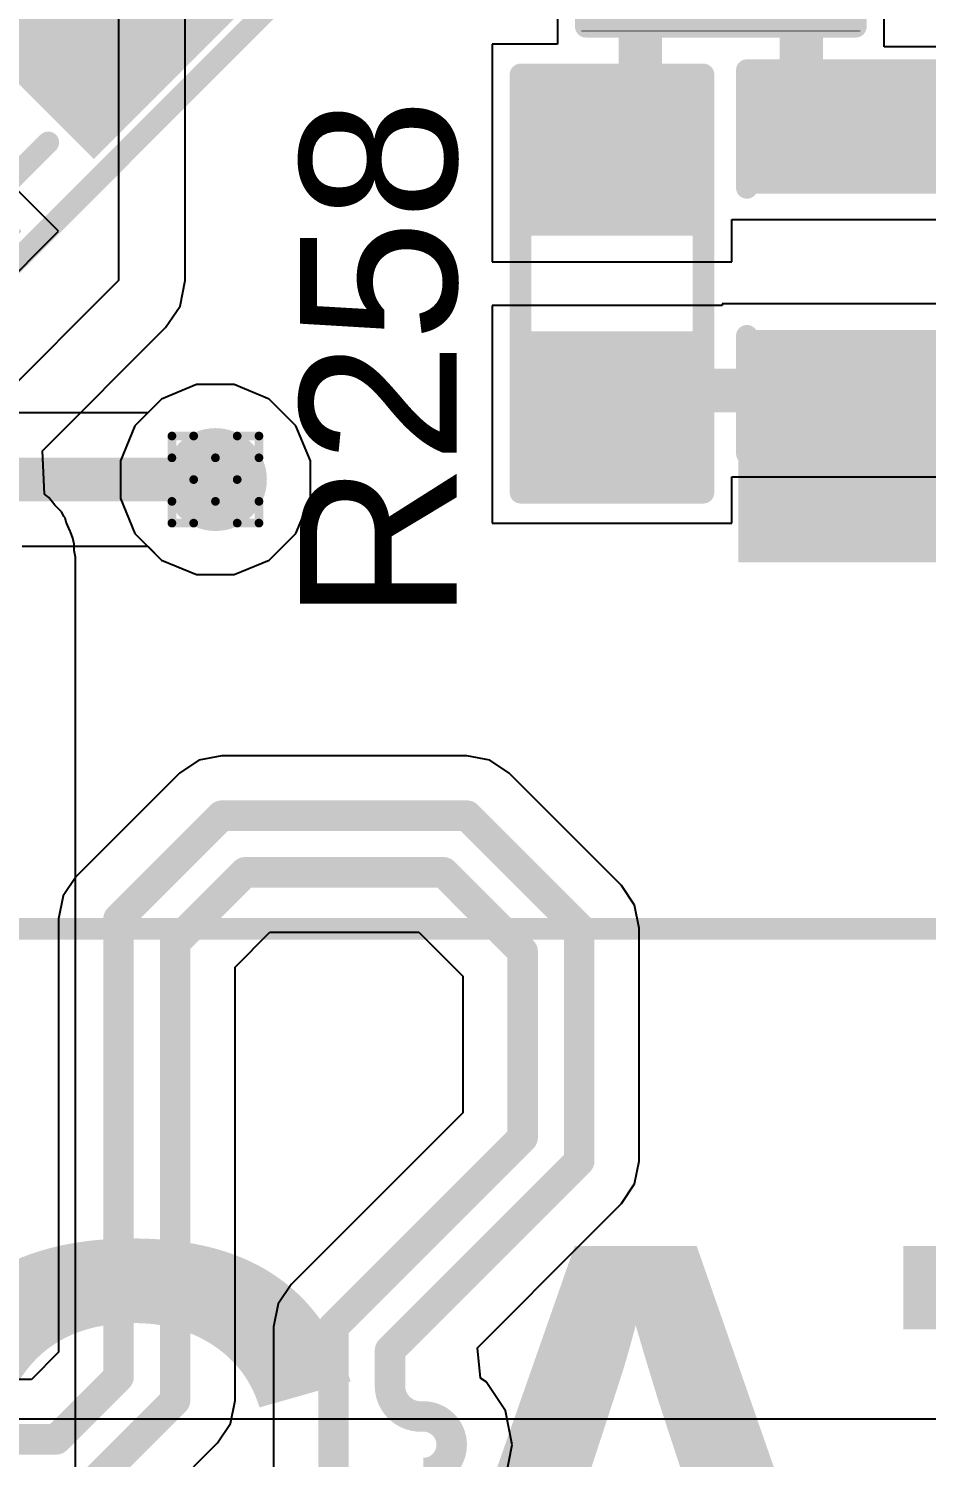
# Model space of a CAD drawing. Header units: inches. Extents: x -11 to 5379, y 0 to 5429.
# Drawn here: x 211.56 to 216.8, y 26.46 to 34.79 of the extents above; entities that cross this region are included whole.
import ezdxf

# ---------------------------------------------------------------- set-up
doc = ezdxf.new("R2010")
doc.units = ezdxf.units.IN
for name, color, linetype in [('Bottom Layer', 5, 'Continuous'), ('Drill Drawing', 1, 'Continuous'), ('GND', 16, 'Continuous'), ('PWR', 76, 'Continuous'), ('Top Layer', 1, 'Continuous'), ('Top Overlay', 2, 'Continuous'), ('Top Paste', 8, 'Continuous'), ('Top Solder', 216, 'Continuous'), ('Via Holes', 16, 'Continuous')]:
    doc.layers.add(name, color=color, linetype=linetype)
doc.styles.add('Arial', font='', dxfattribs={"height": 0.2})
doc.styles.add('Arial_Bold', font='', dxfattribs={"height": 0.2})
doc.styles.get('Arial').set_extended_font_data('Arial')
doc.styles.get('Arial_Bold').set_extended_font_data('Arial', bold=True)

# ---------------------------------------------------------------- blocks, each defined once
blk = doc.blocks.new('SMD3225_4P_142')
at = {"layer": 'Top Layer'}
for points in [[(-1.80000021, 1.45000091), (-0.4000004699999999, 1.45000091), (-0.4000004699999999, 0.25000077), (-1.80000021, 0.25000077)], [(0.4000004699999999, 1.45000091), (1.80000021, 1.45000091), (1.80000021, 0.25000077), (0.4000004699999999, 0.25000077)], [(-1.80000021, -0.24999823), (-0.4000004699999999, -0.24999823), (-0.4000004699999999, -1.44999837), (-1.80000021, -1.44999837)], [(0.4000004699999999, -0.24999823), (1.80000021, -0.24999823), (1.80000021, -1.44999837), (0.4000004699999999, -1.44999837)]]:
    blk.add_hatch(color=1, dxfattribs=at).paths.add_polyline_path(points)
at = {"layer": 'Top Paste'}
for points in [[(-1.80000021, 1.45000091), (-0.4000004699999999, 1.45000091), (-0.4000004699999999, 0.25000077), (-1.80000021, 0.25000077)], [(0.4000004699999999, 1.45000091), (1.80000021, 1.45000091), (1.80000021, 0.25000077), (0.4000004699999999, 0.25000077)], [(-1.80000021, -0.24999823), (-0.4000004699999999, -0.24999823), (-0.4000004699999999, -1.44999837), (-1.80000021, -1.44999837)], [(0.4000004699999999, -0.24999823), (1.80000021, -0.24999823), (1.80000021, -1.44999837), (0.4000004699999999, -1.44999837)]]:
    blk.add_hatch(color=8, dxfattribs=at).paths.add_polyline_path(points)
at = {"layer": 'Top Solder'}
for points in [[(-1.90160021, 1.55160091), (-0.29840047, 1.55160091), (-0.29840047, 0.14840077), (-1.90160021, 0.14840077)], [(0.29840047, 1.55160091), (1.90160021, 1.55160091), (1.90160021, 0.14840077), (0.29840047, 0.14840077)], [(-1.90160021, -0.14839823), (-0.29840047, -0.14839823), (-0.29840047, -1.55159837), (-1.90160021, -1.55159837)], [(0.29840047, -0.14839823), (1.90160021, -0.14839823), (1.90160021, -1.55159837), (0.29840047, -1.55159837)]]:
    blk.add_hatch(color=216, dxfattribs=at).paths.add_polyline_path(points)
at = {"layer": 'Top Overlay'}
for points in [[(-0.2032, 1.2954, 0.127, 0.127, 0), (0.1778, 1.2954, 0.127, 0.127, 0)], [(-1.651, 0.0762, 0.127, 0.127, 0), (-1.651, -0.1016, 0.127, 0.127, 0)], [(1.651, 0.0762, 0.127, 0.127, 0), (1.651, -0.1016, 0.127, 0.127, 0)], [(-2.0828, -0.71119746, 0.127, 0.127, 0), (-1.9558, -0.8382, 0.127, 0.127, 0)], [(-2.0828, -0.71119746, 0.127, 0.127, 0), (-2.0828, -0.9652, 0.127, 0.127, 0)], [(-2.0828, -0.9652, 0.127, 0.127, 0), (-1.9558, -0.8382, 0.127, 0.127, 0)], [(-0.2032, -1.29539746, 0.127, 0.127, 0), (0.1778, -1.29539746, 0.127, 0.127, 0)]]:
    blk.add_lwpolyline(points, format="xyseb", dxfattribs=at)
for points in [[(-0.23495, 1.2954, 0.0635, 0.0635, 1), (-0.17145, 1.2954, 0.0635, 0.0635, 1)], [(0.14605, 1.2954, 0.0635, 0.0635, 1), (0.20955, 1.2954, 0.0635, 0.0635, 1)], [(-1.68275, 0.0762, 0.0635, 0.0635, 1), (-1.61925, 0.0762, 0.0635, 0.0635, 1)], [(1.61925, 0.0762, 0.0635, 0.0635, 1), (1.68275, 0.0762, 0.0635, 0.0635, 1)], [(-1.68275, -0.1016, 0.0635, 0.0635, 1), (-1.61925, -0.1016, 0.0635, 0.0635, 1)], [(1.61925, -0.1016, 0.0635, 0.0635, 1), (1.68275, -0.1016, 0.0635, 0.0635, 1)], [(-2.11455, -0.71119746, 0.0635, 0.0635, 1), (-2.05105, -0.71119746, 0.0635, 0.0635, 1)], [(-2.11455, -0.71119746, 0.0635, 0.0635, 1), (-2.05105, -0.71119746, 0.0635, 0.0635, 1)], [(-1.98755, -0.8382, 0.0635, 0.0635, 1), (-1.92405, -0.8382, 0.0635, 0.0635, 1)], [(-1.98755, -0.8382, 0.0635, 0.0635, 1), (-1.92405, -0.8382, 0.0635, 0.0635, 1)], [(-2.11455, -0.9652, 0.0635, 0.0635, 1), (-2.05105, -0.9652, 0.0635, 0.0635, 1)], [(-2.11455, -0.9652, 0.0635, 0.0635, 1), (-2.05105, -0.9652, 0.0635, 0.0635, 1)], [(-0.23495, -1.29539746, 0.0635, 0.0635, 1), (-0.17145, -1.29539746, 0.0635, 0.0635, 1)], [(0.14605, -1.29539746, 0.0635, 0.0635, 1), (0.20955, -1.29539746, 0.0635, 0.0635, 1)]]:
    blk.add_lwpolyline(points, format="xyseb", close=True, dxfattribs=at)
blk = doc.blocks.new('R___0402_258')
at = {"layer": 'Top Layer'}
for points in [[(-0.6985, -0.3175), (-0.6985, 0.3175), (-0.2412999999999999, 0.3175), (-0.2413, -0.3175)], [(0.2412999999999999, -0.3175), (0.2413, 0.3175), (0.6985, 0.3175), (0.6985, -0.3175)]]:
    blk.add_hatch(color=1, dxfattribs=at).paths.add_polyline_path(points)
at = {"layer": 'Top Paste'}
for points in [[(-0.6985, -0.3175), (-0.6985, 0.3175), (-0.2412999999999999, 0.3175), (-0.2413, -0.3175)], [(0.2412999999999999, -0.3175), (0.2413, 0.3175), (0.6985, 0.3175), (0.6985, -0.3175)]]:
    blk.add_hatch(color=8, dxfattribs=at).paths.add_polyline_path(points)
at = {"layer": 'Top Solder'}
for points in [[(-0.75350116, -0.37250116), (-0.75350116, 0.37250116), (-0.1862988399999999, 0.37250116), (-0.18629884, -0.37250116)], [(0.1862988399999999, -0.37250116), (0.18629884, 0.37250116), (0.75350116, 0.37250116), (0.75350116, -0.37250116)]]:
    blk.add_hatch(color=216, dxfattribs=at).paths.add_polyline_path(points)
at = {"layer": 'Top Overlay'}
for points in [[(-0.7874, -0.4064, 0.127, 0.127, 0), (-0.7874, 0.4064, 0.127, 0.127, 0)], [(-0.7874, 0.4064, 0.127, 0.127, 0), (0.7874, 0.4064, 0.127, 0.127, 0)], [(0.7874, -0.4064, 0.127, 0.127, 0), (0.7874, 0.4064, 0.127, 0.127, 0)], [(-0.7874, -0.4064, 0.127, 0.127, 0), (0.7874, -0.4064, 0.127, 0.127, 0)], [(-0.8128, -0.4318, 0.0032258, 0.0032258, 0), (0.8128, -0.4318, 0.0032258, 0.0032258, 0)]]:
    blk.add_lwpolyline(points, format="xyseb", dxfattribs=at)
for points in [[(-0.8191499999999999, 0.4064, 0.0635, 0.0635, 1), (-0.7556499999999999, 0.4064, 0.0635, 0.0635, 1)], [(-0.8191499999999999, 0.4064, 0.0635, 0.0635, 1), (-0.7556499999999999, 0.4064, 0.0635, 0.0635, 1)], [(0.7556499999999999, 0.4064, 0.0635, 0.0635, 1), (0.8191499999999999, 0.4064, 0.0635, 0.0635, 1)], [(0.7556499999999999, 0.4064, 0.0635, 0.0635, 1), (0.8191499999999999, 0.4064, 0.0635, 0.0635, 1)], [(-0.8191499999999999, -0.4064, 0.0635, 0.0635, 1), (-0.7556499999999999, -0.4064, 0.0635, 0.0635, 1)], [(-0.8191499999999999, -0.4064, 0.0635, 0.0635, 1), (-0.7556499999999999, -0.4064, 0.0635, 0.0635, 1)], [(0.7556499999999999, -0.4064, 0.0635, 0.0635, 1), (0.8191499999999999, -0.4064, 0.0635, 0.0635, 1)], [(0.7556499999999999, -0.4064, 0.0635, 0.0635, 1), (0.8191499999999999, -0.4064, 0.0635, 0.0635, 1)], [(-0.81360518, -0.4318, 0.0016129, 0.0016129, 1), (-0.8119948199999999, -0.4318, 0.0016129, 0.0016129, 1)], [(0.8119948199999999, -0.4318, 0.0016129, 0.0016129, 1), (0.81360518, -0.4318, 0.0016129, 0.0016129, 1)]]:
    blk.add_lwpolyline(points, format="xyseb", close=True, dxfattribs=at)
blk = doc.blocks.new('R___0603_260')
at = {"layer": 'Top Layer'}
for points in [[(-0.3809999999999999, 0.4445), (-0.3809999999999999, -0.4445), (-1.143, -0.4445), (-1.143, 0.4445)], [(1.143, 0.4445), (1.143, -0.4445), (0.3809999999999999, -0.4445), (0.3809999999999999, 0.4445)]]:
    blk.add_hatch(color=1, dxfattribs=at).paths.add_polyline_path(points)
at = {"layer": 'Top Paste'}
for points in [[(-0.3809999999999999, 0.4445), (-0.3809999999999999, -0.4445), (-1.143, -0.4445), (-1.143, 0.4445)], [(1.143, 0.4445), (1.143, -0.4445), (0.3809999999999999, -0.4445), (0.3809999999999999, 0.4445)]]:
    blk.add_hatch(color=8, dxfattribs=at).paths.add_polyline_path(points)
at = {"layer": 'Top Solder'}
for points in [[(-0.2794, 0.5460999999999999), (-0.2794, -0.5460999999999999), (-1.2446, -0.5460999999999999), (-1.2446, 0.5460999999999999)], [(1.2446, 0.5460999999999999), (1.2446, -0.5460999999999999), (0.2794, -0.5460999999999999), (0.2794, 0.5460999999999999)]]:
    blk.add_hatch(color=216, dxfattribs=at).paths.add_polyline_path(points)
at = {"layer": 'Top Overlay'}
for points in [[(-1.2192, 0.5334, 0.127, 0.127, 0), (1.2192, 0.5334, 0.127, 0.127, 0)], [(-1.2192, 0.5334, 0.127, 0.127, 0), (-1.2192, -0.5334, 0.127, 0.127, 0)], [(1.2192, 0.5334, 0.127, 0.127, 0), (1.2192, -0.5334, 0.127, 0.127, 0)], [(-1.2192, -0.5334, 0.127, 0.127, 0), (1.2192, -0.5334, 0.127, 0.127, 0)]]:
    blk.add_lwpolyline(points, format="xyseb", dxfattribs=at)
for points in [[(-1.25095, 0.5334, 0.0635, 0.0635, 1), (-1.18745, 0.5334, 0.0635, 0.0635, 1)], [(-1.25095, 0.5334, 0.0635, 0.0635, 1), (-1.18745, 0.5334, 0.0635, 0.0635, 1)], [(1.18745, 0.5334, 0.0635, 0.0635, 1), (1.25095, 0.5334, 0.0635, 0.0635, 1)], [(1.18745, 0.5334, 0.0635, 0.0635, 1), (1.25095, 0.5334, 0.0635, 0.0635, 1)], [(-1.25095, -0.5334, 0.0635, 0.0635, 1), (-1.18745, -0.5334, 0.0635, 0.0635, 1)], [(-1.25095, -0.5334, 0.0635, 0.0635, 1), (-1.18745, -0.5334, 0.0635, 0.0635, 1)], [(1.18745, -0.5334, 0.0635, 0.0635, 1), (1.25095, -0.5334, 0.0635, 0.0635, 1)], [(1.18745, -0.5334, 0.0635, 0.0635, 1), (1.25095, -0.5334, 0.0635, 0.0635, 1)]]:
    blk.add_lwpolyline(points, format="xyseb", close=True, dxfattribs=at)
blk = doc.blocks.new('LED_0603_489')
at = {"layer": 'Top Layer'}
for points in [[(-0.999998, 0.5000002699999999), (-0.499999, 0.5000002699999999), (-0.499999, -0.5000002699999999), (-0.999998, -0.5000002699999999)], [(0.50000154, 0.5000002699999999), (1.00000054, 0.5000002699999999), (1.00000054, -0.5000002699999999), (0.50000154, -0.5000002699999999)]]:
    blk.add_hatch(color=1, dxfattribs=at).paths.add_polyline_path(points)
at = {"layer": 'Top Overlay'}
blk.add_hatch(color=2, dxfattribs=at).paths.add_polyline_path([(1.1176254, -0.6603669799999999), (1.75262032, -0.6603669799999999), (1.75262032, 0.66043302), (1.1176254, 0.66043302)])
at = {"layer": 'Top Paste'}
for points in [[(-0.999998, 0.5000002699999999), (-0.499999, 0.5000002699999999), (-0.499999, -0.5000002699999999), (-0.999998, -0.5000002699999999)], [(0.50000154, 0.5000002699999999), (1.00000054, 0.5000002699999999), (1.00000054, -0.5000002699999999), (0.50000154, -0.5000002699999999)]]:
    blk.add_hatch(color=8, dxfattribs=at).paths.add_polyline_path(points)
at = {"layer": 'Top Solder'}
for points in [[(-1.101598, 0.6016002699999999), (-0.398399, 0.6016002699999999), (-0.398399, -0.6016002699999999), (-1.101598, -0.6016002699999999)], [(0.39840154, 0.6016002699999999), (1.10160054, 0.6016002699999999), (1.10160054, -0.6016002699999999), (0.39840154, -0.6016002699999999)]]:
    blk.add_hatch(color=216, dxfattribs=at).paths.add_polyline_path(points)
at = {"layer": 'Top Overlay'}
for points in [[(-0.4318, 0.6096, 0.127, 0.127, 0), (-1.1176, 0.6096, 0.127, 0.127, 0)], [(-1.1176, -0.6096, 0.127, 0.127, 0), (-1.1176, 0.6096, 0.127, 0.127, 0)], [(1.11760254, 0.6096, 0.127, 0.127, 0), (0.4318, 0.6096, 0.127, 0.127, 0)], [(1.11760254, -0.6096, 0.127, 0.127, 0), (1.11760254, 0.6096, 0.127, 0.127, 0)], [(-0.4318, -0.6096, 0.127, 0.127, 0), (-1.1176, -0.6096, 0.127, 0.127, 0)], [(1.11760254, -0.6096, 0.127, 0.127, 0), (0.4318, -0.6096, 0.127, 0.127, 0)]]:
    blk.add_lwpolyline(points, format="xyseb", dxfattribs=at)
for points in [[(-1.14935, 0.6096, 0.0635, 0.0635, 1), (-1.08585, 0.6096, 0.0635, 0.0635, 1)], [(-1.14935, 0.6096, 0.0635, 0.0635, 1), (-1.08585, 0.6096, 0.0635, 0.0635, 1)], [(-0.46355, 0.6096, 0.0635, 0.0635, 1), (-0.40005, 0.6096, 0.0635, 0.0635, 1)], [(0.40005, 0.6096, 0.0635, 0.0635, 1), (0.46355, 0.6096, 0.0635, 0.0635, 1)], [(1.08585254, 0.6096, 0.0635, 0.0635, 1), (1.14935254, 0.6096, 0.0635, 0.0635, 1)], [(1.08585254, 0.6096, 0.0635, 0.0635, 1), (1.14935254, 0.6096, 0.0635, 0.0635, 1)], [(-1.14935, -0.6096, 0.0635, 0.0635, 1), (-1.08585, -0.6096, 0.0635, 0.0635, 1)], [(-1.14935, -0.6096, 0.0635, 0.0635, 1), (-1.08585, -0.6096, 0.0635, 0.0635, 1)], [(-0.46355, -0.6096, 0.0635, 0.0635, 1), (-0.40005, -0.6096, 0.0635, 0.0635, 1)], [(0.40005, -0.6096, 0.0635, 0.0635, 1), (0.46355, -0.6096, 0.0635, 0.0635, 1)], [(1.08585254, -0.6096, 0.0635, 0.0635, 1), (1.14935254, -0.6096, 0.0635, 0.0635, 1)], [(1.08585254, -0.6096, 0.0635, 0.0635, 1), (1.14935254, -0.6096, 0.0635, 0.0635, 1)]]:
    blk.add_lwpolyline(points, format="xyseb", close=True, dxfattribs=at)

msp = doc.modelspace()

# ---------------------------------------------------------------- hatches: boundary and pattern name
at = {"layer": 'Bottom Layer'}
h = msp.add_hatch(color=5, dxfattribs=at)
edge = h.paths.add_edge_path()
edge.add_arc((212.6554802, 32.16389808), 0.2999994, 0, 360)
at = {"layer": 'GND'}
h = msp.add_hatch(color=16, dxfattribs=at)
edge = h.paths.add_edge_path()
edge.add_arc((212.6554802, 32.16389808), 0.2999994, 0, 360)
at = {"layer": 'PWR'}
h = msp.add_hatch(color=76, dxfattribs=at)
edge = h.paths.add_edge_path()
edge.add_arc((212.6554802, 32.16389808), 0.2999994, 0, 360)
at = {"layer": 'Top Layer'}
h = msp.add_hatch(color=1, dxfattribs=at)
edge = h.paths.add_edge_path()
edge.add_arc((212.6554802, 32.16389808), 0.2999994, 0, 360)
at = {"layer": 'Via Holes'}
h = msp.add_hatch(color=7, dxfattribs=at)
edge = h.paths.add_edge_path()
edge.add_arc((212.6554802, 32.16389808), 0.1499997, 0, 360)

# ---------------------------------------------------------------- linework, layer by layer
at = {"layer": 'Bottom Layer'}
for p, q in [((212.5452823, 32.71789748), (212.34166574, 32.63355678)), ((212.7656781, 32.71789748), (212.5452823, 32.71789748)), ((212.96929466, 32.63355678), (212.7656781, 32.71789748)), ((212.34166574, 32.63355678), (212.1858215, 32.47771254)), ((213.1251389, 32.47771254), (212.96929466, 32.63355678)), ((212.1858215, 32.47771254), (212.1014808, 32.27409598)), ((213.2094796, 32.27409598), (213.1251389, 32.47771254)), ((212.1014808, 32.27409598), (212.1014808, 32.05370018)), ((213.2094796, 32.05370018), (213.2094796, 32.27409598)), ((212.1014808, 32.05370018), (212.1858215, 31.85008362)), ((213.1251389, 31.85008362), (213.2094796, 32.05370018)), ((212.1858215, 31.85008362), (212.34166574, 31.69423938)), ((212.96929466, 31.69423938), (213.1251389, 31.85008362)), ((212.34166574, 31.69423938), (212.5452823, 31.60989868)), ((212.7656781, 31.60989868), (212.96929466, 31.69423938)), ((212.5452823, 31.60989868), (212.7656781, 31.60989868)), ((220.82319564, 26.68379728), (180.07765864, 26.68379728))]:
    msp.add_line(p, q, dxfattribs=at)
at = {"layer": 'Drill Drawing'}
for points in [[(212.4014802, 32.29089808, 0.0508, 0.0508, 0), (212.4014802, 32.41789808, 0.0508, 0.0508, 0)], [(212.4014802, 32.41789808, 0.0508, 0.0508, 0), (212.5284802, 32.41789808, 0.0508, 0.0508, 0)], [(212.5284802, 32.41789808, 0.0508, 0.0508, 0), (212.6554802, 32.29089808, 0.0508, 0.0508, 0)], [(212.6554802, 32.29089808, 0.0508, 0.0508, 0), (212.7824802, 32.41789808, 0.0508, 0.0508, 0)], [(212.7824802, 32.41789808, 0.0508, 0.0508, 0), (212.9094802, 32.41789808, 0.0508, 0.0508, 0)], [(212.9094802, 32.29089808, 0.0508, 0.0508, 0), (212.9094802, 32.41789808, 0.0508, 0.0508, 0)], [(212.4014802, 32.29089808, 0.0508, 0.0508, 0), (212.5284802, 32.16389808, 0.0508, 0.0508, 0)], [(212.7824802, 32.16389808, 0.0508, 0.0508, 0), (212.9094802, 32.29089808, 0.0508, 0.0508, 0)], [(212.4014802, 32.03689808, 0.0508, 0.0508, 0), (212.5284802, 32.16389808, 0.0508, 0.0508, 0)], [(212.7824802, 32.16389808, 0.0508, 0.0508, 0), (212.9094802, 32.03689808, 0.0508, 0.0508, 0)], [(212.4014802, 31.90989808, 0.0508, 0.0508, 0), (212.4014802, 32.03689808, 0.0508, 0.0508, 0)], [(212.5284802, 31.90989808, 0.0508, 0.0508, 0), (212.6554802, 32.03689808, 0.0508, 0.0508, 0)], [(212.6554802, 32.03689808, 0.0508, 0.0508, 0), (212.7824802, 31.90989808, 0.0508, 0.0508, 0)], [(212.9094802, 31.90989808, 0.0508, 0.0508, 0), (212.9094802, 32.03689808, 0.0508, 0.0508, 0)], [(212.4014802, 31.90989808, 0.0508, 0.0508, 0), (212.5284802, 31.90989808, 0.0508, 0.0508, 0)], [(212.7824802, 31.90989808, 0.0508, 0.0508, 0), (212.9094802, 31.90989808, 0.0508, 0.0508, 0)]]:
    msp.add_lwpolyline(points, format="xyseb", dxfattribs=at)
for points in [[(212.3887802, 32.41789808, 0.0254, 0.0254, 1), (212.4141802, 32.41789808, 0.0254, 0.0254, 1)], [(212.3887802, 32.41789808, 0.0254, 0.0254, 1), (212.4141802, 32.41789808, 0.0254, 0.0254, 1)], [(212.5157802, 32.41789808, 0.0254, 0.0254, 1), (212.5411802, 32.41789808, 0.0254, 0.0254, 1)], [(212.5157802, 32.41789808, 0.0254, 0.0254, 1), (212.5411802, 32.41789808, 0.0254, 0.0254, 1)], [(212.7697802, 32.41789808, 0.0254, 0.0254, 1), (212.7951802, 32.41789808, 0.0254, 0.0254, 1)], [(212.7697802, 32.41789808, 0.0254, 0.0254, 1), (212.7951802, 32.41789808, 0.0254, 0.0254, 1)], [(212.8967802, 32.41789808, 0.0254, 0.0254, 1), (212.9221802, 32.41789808, 0.0254, 0.0254, 1)], [(212.8967802, 32.41789808, 0.0254, 0.0254, 1), (212.9221802, 32.41789808, 0.0254, 0.0254, 1)], [(212.3887802, 32.29089808, 0.0254, 0.0254, 1), (212.4141802, 32.29089808, 0.0254, 0.0254, 1)], [(212.3887802, 32.29089808, 0.0254, 0.0254, 1), (212.4141802, 32.29089808, 0.0254, 0.0254, 1)], [(212.6427802, 32.29089808, 0.0254, 0.0254, 1), (212.6681802, 32.29089808, 0.0254, 0.0254, 1)], [(212.6427802, 32.29089808, 0.0254, 0.0254, 1), (212.6681802, 32.29089808, 0.0254, 0.0254, 1)], [(212.8967802, 32.29089808, 0.0254, 0.0254, 1), (212.9221802, 32.29089808, 0.0254, 0.0254, 1)], [(212.8967802, 32.29089808, 0.0254, 0.0254, 1), (212.9221802, 32.29089808, 0.0254, 0.0254, 1)], [(212.5157802, 32.16389808, 0.0254, 0.0254, 1), (212.5411802, 32.16389808, 0.0254, 0.0254, 1)], [(212.5157802, 32.16389808, 0.0254, 0.0254, 1), (212.5411802, 32.16389808, 0.0254, 0.0254, 1)], [(212.7697802, 32.16389808, 0.0254, 0.0254, 1), (212.7951802, 32.16389808, 0.0254, 0.0254, 1)], [(212.7697802, 32.16389808, 0.0254, 0.0254, 1), (212.7951802, 32.16389808, 0.0254, 0.0254, 1)], [(212.3887802, 32.03689808, 0.0254, 0.0254, 1), (212.4141802, 32.03689808, 0.0254, 0.0254, 1)], [(212.3887802, 32.03689808, 0.0254, 0.0254, 1), (212.4141802, 32.03689808, 0.0254, 0.0254, 1)], [(212.6427802, 32.03689808, 0.0254, 0.0254, 1), (212.6681802, 32.03689808, 0.0254, 0.0254, 1)], [(212.6427802, 32.03689808, 0.0254, 0.0254, 1), (212.6681802, 32.03689808, 0.0254, 0.0254, 1)], [(212.8967802, 32.03689808, 0.0254, 0.0254, 1), (212.9221802, 32.03689808, 0.0254, 0.0254, 1)], [(212.8967802, 32.03689808, 0.0254, 0.0254, 1), (212.9221802, 32.03689808, 0.0254, 0.0254, 1)], [(212.3887802, 31.90989808, 0.0254, 0.0254, 1), (212.4141802, 31.90989808, 0.0254, 0.0254, 1)], [(212.3887802, 31.90989808, 0.0254, 0.0254, 1), (212.4141802, 31.90989808, 0.0254, 0.0254, 1)], [(212.5157802, 31.90989808, 0.0254, 0.0254, 1), (212.5411802, 31.90989808, 0.0254, 0.0254, 1)], [(212.5157802, 31.90989808, 0.0254, 0.0254, 1), (212.5411802, 31.90989808, 0.0254, 0.0254, 1)], [(212.7697802, 31.90989808, 0.0254, 0.0254, 1), (212.7951802, 31.90989808, 0.0254, 0.0254, 1)], [(212.7697802, 31.90989808, 0.0254, 0.0254, 1), (212.7951802, 31.90989808, 0.0254, 0.0254, 1)], [(212.8967802, 31.90989808, 0.0254, 0.0254, 1), (212.9221802, 31.90989808, 0.0254, 0.0254, 1)], [(212.8967802, 31.90989808, 0.0254, 0.0254, 1), (212.9221802, 31.90989808, 0.0254, 0.0254, 1)]]:
    msp.add_lwpolyline(points, format="xyseb", close=True, dxfattribs=at)
at = {"layer": 'GND'}
for p, q in [((212.5452823, 32.71789748), (212.34166574, 32.63355678)), ((212.7656781, 32.71789748), (212.5452823, 32.71789748)), ((212.96929466, 32.63355678), (212.7656781, 32.71789748)), ((212.34166574, 32.63355678), (212.1858215, 32.47771254)), ((213.1251389, 32.47771254), (212.96929466, 32.63355678)), ((212.1858215, 32.47771254), (212.1014808, 32.27409598)), ((213.2094796, 32.27409598), (213.1251389, 32.47771254)), ((212.1014808, 32.27409598), (212.1014808, 32.05370018)), ((213.2094796, 32.05370018), (213.2094796, 32.27409598)), ((212.1014808, 32.05370018), (212.1858215, 31.85008362)), ((213.1251389, 31.85008362), (213.2094796, 32.05370018)), ((212.1858215, 31.85008362), (212.34166574, 31.69423938)), ((212.96929466, 31.69423938), (213.1251389, 31.85008362)), ((212.34166574, 31.69423938), (212.5452823, 31.60989868)), ((212.7656781, 31.60989868), (212.96929466, 31.69423938)), ((212.5452823, 31.60989868), (212.7656781, 31.60989868))]:
    msp.add_line(p, q, dxfattribs=at)
at = {"layer": 'PWR'}
for p, q in [((212.09, 36.9062), (212.09, 33.32479746)), ((212.47846506, 33.32479746), (212.47846506, 36.9062)), ((212.09, 33.32479746), (210.98231108, 32.21710854)), ((212.44889438, 33.17613888), (212.47846506, 33.32479746)), ((212.36468576, 33.0501117), (212.44889438, 33.17613888)), ((211.64681064, 32.33223658), (212.36468576, 33.0501117)), ((211.65834478, 32.07849566), (211.64681064, 32.33223658)), ((211.68240366, 32.05845506), (211.65834478, 32.07849566)), ((211.71741502, 32.01514806), (211.68240366, 32.05845506)), ((211.75677486, 31.97578568), (211.71741502, 32.01514806)), ((211.76539054, 31.9628901), (211.75677486, 31.97578568)), ((211.77140526, 31.94836892), (211.76539054, 31.9628901)), ((211.77769684, 31.94058636), (211.77140526, 31.94836892)), ((211.785327, 31.91475202), (211.77769684, 31.94058636)), ((211.80707448, 31.86224768), (211.785327, 31.91475202)), ((211.80830892, 31.86039856), (211.80707448, 31.86224768)), ((211.80874326, 31.8582167), (211.80830892, 31.86039856)), ((211.82338382, 31.82287006), (211.80874326, 31.8582167)), ((211.83041708, 31.78752342), (211.82338382, 31.82287006)), ((211.83041708, 31.74925832), (211.83041708, 31.78752342)), ((211.8378796, 31.71173998), (211.83041708, 31.74925832)), ((211.83788214, 25.17886506), (211.8378796, 31.71173998))]:
    msp.add_line(p, q, dxfattribs=at)
at = {"layer": 'Top Layer'}
for p, q in [((214.65211832, 35.78339808), (214.65211832, 34.70389807999999)), ((216.55711832, 34.68789608), (216.55711832, 35.78339808)), ((214.65211832, 34.70389807999999), (214.27111832, 34.70389807999999)), ((214.27111832, 34.70389807999999), (214.27111832, 33.43389808)), ((217.12061732, 34.68789608), (216.55711832, 34.68789608)), ((211.73958414, 33.61201812), (210.89441438, 34.45718788)), ((215.66811832, 33.43389808), (215.66811832, 33.67989708)), ((215.66811832, 33.67989708), (217.12061732, 33.67989708)), ((210.84419604, 32.71663002), (211.73958414, 33.61201812)), ((214.27111832, 33.43389808), (215.66811832, 33.43389808)), ((215.61261932, 33.17989808), (214.27111832, 33.17989808)), ((214.27111832, 33.17989808), (214.27111832, 31.90989808)), ((217.12061732, 33.18789654), (215.61261932, 33.18789654)), ((215.61261932, 33.18789654), (215.61261932, 33.17989808)), ((212.5452823, 32.71789748), (212.34166574, 32.63355678)), ((212.7656781, 32.71789748), (212.5452823, 32.71789748)), ((212.96929466, 32.63355678), (212.7656781, 32.71789748)), ((212.34166574, 32.63355678), (212.2604721, 32.55236314)), ((213.1251389, 32.47771254), (212.96929466, 32.63355678)), ((212.2604721, 32.55236314), (210.91223756, 32.55236314)), ((213.2094796, 32.27409598), (213.1251389, 32.47771254)), ((213.2094796, 32.05370018), (213.2094796, 32.27409598)), ((215.66811832, 31.90989808), (215.66811832, 32.17989754)), ((215.66811832, 32.17989754), (217.12061732, 32.17989754)), ((213.1251389, 31.85008362), (213.2094796, 32.05370018)), ((212.96929466, 31.69423938), (213.1251389, 31.85008362)), ((214.27111832, 31.90989808), (215.66811832, 31.90989808)), ((211.52812152, 31.77543302), (212.2604721, 31.77543302)), ((212.2604721, 31.77543302), (212.34166574, 31.69423938)), ((212.34166574, 31.69423938), (212.5452823, 31.60989868)), ((212.7656781, 31.60989868), (212.96929466, 31.69423938)), ((212.5452823, 31.60989868), (212.7656781, 31.60989868)), ((212.55834552, 30.52678172), (212.44491928, 30.45099574)), ((212.69213748, 30.55339838), (212.55834552, 30.52678172)), ((212.69215018, 30.55339584), (212.69213748, 30.55339838)), ((214.12305156, 30.55339584), (212.69215018, 30.55339584)), ((214.25684606, 30.52678172), (214.12305156, 30.55339584)), ((214.37026976, 30.45099574), (214.25684606, 30.52678172)), ((212.4449142, 30.45098812), (212.25149066, 30.25756712)), ((212.44491928, 30.45099574), (212.4449142, 30.45098812)), ((214.56369076, 30.2575722), (214.37026976, 30.45099574)), ((212.2514805, 30.25755188), (212.03621804, 30.04229196)), ((212.25149066, 30.25756712), (212.2514805, 30.25755188)), ((214.56369838, 30.25756712), (214.56369076, 30.2575722)), ((214.56370854, 30.25755188), (214.56369838, 30.25756712)), ((215.02560246, 29.79565542), (214.56370854, 30.25755188)), ((212.03620534, 30.04227926), (211.8427818, 29.84885826)), ((212.03621042, 30.04228688), (212.03620534, 30.04227926)), ((212.03621804, 30.04229196), (212.03621042, 30.04228688)), ((211.8427818, 29.84885826), (211.76699582, 29.73543455999999)), ((215.02561008, 29.79565034), (215.02560246, 29.79565542)), ((215.10139606, 29.6822241), (215.02561008, 29.79565034)), ((211.76699582, 29.73543455999999), (211.7403817, 29.60164006)), ((215.12801272, 29.5484296), (215.10139606, 29.6822241)), ((211.7403817, 29.60164006), (211.7403817, 27.07454326)), ((212.7698183, 29.32004804), (212.9737295, 29.52395924)), ((212.9737295, 29.52395924), (213.84145954, 29.52395924)), ((213.84145954, 29.52395924), (214.09857358, 29.26684774)), ((215.12801018, 29.5484169), (215.12801272, 29.5484296)), ((215.12801018, 28.18943308), (215.12801018, 29.5484169)), ((212.7698183, 27.02192462), (212.7698183, 29.32004804)), ((214.09857358, 29.26684774), (214.09857358, 28.47100986)), ((214.09857358, 28.47100986), (213.09678996, 27.46922878)), ((215.10139606, 28.05562842), (215.12801272, 28.18942038)), ((215.12801272, 28.18942038), (215.12801018, 28.18943308)), ((215.02561008, 27.94220218), (215.10139606, 28.05562842)), ((214.83218146, 27.74877356), (215.02560246, 27.9421971)), ((215.02560246, 27.9421971), (215.02561008, 27.94220218)), ((214.1838998, 27.10049443999999), (214.83217384, 27.74876848)), ((214.83217384, 27.74876848), (214.83218146, 27.74877356)), ((213.09678996, 27.46922878), (213.02100398, 27.35580508)), ((213.02100398, 27.35580508), (212.99438986, 27.22201058)), ((212.99438986, 27.22201058), (212.99438986, 24.3904643)), ((214.20132674, 26.92355042), (214.1838998, 27.10049443999999)), ((211.7403817, 27.07454326), (211.58195936, 26.91612092)), ((212.7698183, 26.79296648), (212.7698183, 27.02192462)), ((214.2353221, 26.9008352), (214.20132674, 26.92355042)), ((211.58195936, 26.91612092), (211.21416482, 26.91612092)), ((214.34760026, 26.73279896), (214.2353221, 26.9008352)), ((212.74320418, 26.65916182), (212.76982084, 26.79295378)), ((212.76982084, 26.79295378), (212.7698183, 26.79296648)), ((214.38702614, 26.53458752), (214.34760026, 26.73279896)), ((212.6674182, 26.54573558), (212.74320418, 26.65916182)), ((212.11076704, 25.98908442), (212.66741058, 26.5457305)), ((212.66741058, 26.5457305), (212.6674182, 26.54573558)), ((214.34760026, 26.33637608), (214.38702614, 26.53458752))]:
    msp.add_line(p, q, dxfattribs=at)
for points in [[(215.13471832, 34.23399808, 0.254, 0.254, 0), (215.13471832, 35.21189808, 0.254, 0.254, 0)], [(216.07451832, 34.30689607999999, 0.254, 0.254, 0), (216.07451832, 35.21189808, 0.254, 0.254, 0)], [(216.07451832, 34.30689607999999, 0.254, 0.254, 0), (216.19751782, 34.18389658, 0.254, 0.254, 0)], [(214.96961832, 34.06889808, 0.254, 0.254, 0), (215.13471832, 34.23399808, 0.254, 0.254, 0)], [(216.19751782, 34.18389658, 0.254, 0.254, 0), (216.36661832, 34.18389658, 0.254, 0.254, 0)], [(214.96961832, 32.54489808, 0.254, 0.254, 0), (215.10861728, 32.68389704, 0.254, 0.254, 0)], [(215.10861728, 32.68389704, 0.254, 0.254, 0), (216.36661832, 32.68389704, 0.254, 0.254, 0)], [(209.30492556, 32.16389808, 0.254, 0.254, 0), (212.6554802, 32.16389808, 0.254, 0.254, 0)], [(212.49870886, 30.01034892, 0.1778, 0.1778, 0), (212.69213748, 30.20377754, 0.1778, 0.1778, 0)], [(212.69213748, 30.20377754, 0.1778, 0.1778, 0), (214.12305156, 30.20377754, 0.1778, 0.1778, 0)], [(214.12305156, 30.20377754, 0.1778, 0.1778, 0), (214.31648018, 30.01034892, 0.1778, 0.1778, 0)], [(212.28343116, 29.79506868, 0.1778, 0.1778, 0), (212.49870886, 30.01034638, 0.1778, 0.1778, 0)], [(212.49870886, 30.01034638, 0.1778, 0.1778, 0), (212.49870886, 30.01034892, 0.1778, 0.1778, 0)], [(214.31648018, 30.01034638, 0.1778, 0.1778, 0), (214.31648018, 30.01034892, 0.1778, 0.1778, 0)], [(214.31648018, 30.01034638, 0.1778, 0.1778, 0), (214.77839188, 29.54843214, 0.1778, 0.1778, 0)], [(212.42020254, 29.46486868, 0.1778, 0.1778, 0), (212.82890886, 29.873575, 0.1778, 0.1778, 0)], [(212.82890886, 29.87357754, 0.1778, 0.1778, 0), (213.98628018, 29.87357754, 0.1778, 0.1778, 0)], [(212.82890886, 29.873575, 0.1778, 0.1778, 0), (212.82890886, 29.87357754, 0.1778, 0.1778, 0)], [(213.98628018, 29.873575, 0.1778, 0.1778, 0), (213.98628018, 29.87357754, 0.1778, 0.1778, 0)], [(213.98628018, 29.873575, 0.1778, 0.1778, 0), (214.43604814, 29.42380704, 0.1778, 0.1778, 0)], [(212.09, 29.60164006, 0.1778, 0.1778, 0), (212.28342862, 29.79506868, 0.1778, 0.1778, 0)], [(212.28342862, 29.79506868, 0.1778, 0.1778, 0), (212.28343116, 29.79506868, 0.1778, 0.1778, 0)], [(212.09, 26.92972516, 0.1778, 0.1778, 0), (212.09, 29.60164006, 0.1778, 0.1778, 0)], [(214.77839188, 28.18942038, 0.1778, 0.1778, 0), (214.77839188, 29.54843214, 0.1778, 0.1778, 0)], [(212.4202, 29.1958395, 0.1778, 0.1778, 0), (212.4202, 29.46486868, 0.1778, 0.1778, 0)], [(212.4202, 29.46486868, 0.1778, 0.1778, 0), (212.42020254, 29.46486868, 0.1778, 0.1778, 0)], [(214.43604814, 29.4238045, 0.1778, 0.1778, 0), (214.43604814, 29.42380704, 0.1778, 0.1778, 0)], [(214.43604814, 29.4238045, 0.1778, 0.1778, 0), (214.44819188, 29.41166076, 0.1778, 0.1778, 0)], [(214.44819188, 28.32619176, 0.1778, 0.1778, 0), (214.44819188, 29.41166076, 0.1778, 0.1778, 0)], [(212.4202, 27.02192462, 0.1778, 0.1778, 0), (212.4202, 29.1958395, 0.1778, 0.1778, 0)], [(213.34400816, 27.22201058, 0.1778, 0.1778, 0), (214.44818934, 28.32619176, 0.1778, 0.1778, 0)], [(214.44818934, 28.32619176, 0.1778, 0.1778, 0), (214.44819188, 28.32619176, 0.1778, 0.1778, 0)], [(214.58496326, 27.99599176, 0.1778, 0.1778, 0), (214.77839188, 28.18942038, 0.1778, 0.1778, 0)], [(213.79185334, 27.20288438, 0.1778, 0.1778, 0), (214.58496072, 27.99599176, 0.1778, 0.1778, 0)], [(214.58496072, 27.99599176, 0.1778, 0.1778, 0), (214.58496326, 27.99599176, 0.1778, 0.1778, 0)], [(213.34400816, 24.15171954, 0.1778, 0.1778, 0), (213.34400816, 27.22201058, 0.1778, 0.1778, 0)], [(213.67420816, 27.0852392, 0.1778, 0.1778, 0), (213.79185334, 27.20288438, 0.1778, 0.1778, 0)], [(213.67420816, 26.87748752, 0.1778, 0.1778, 0), (213.67420816, 27.0852392, 0.1778, 0.1778, 0)], [(212.4202, 26.79295378, 0.1778, 0.1778, 0), (212.4202, 27.02192462, 0.1778, 0.1778, 0)], [(211.72677746, 26.56650262, 0.1778, 0.1778, 0), (212.09, 26.92972516, 0.1778, 0.1778, 0)], [(213.85200816, 26.69968752, 0.1778, 0.1778, -0.4142135623730951), (213.67420816, 26.87748752, 0.1778, 0.1778, 0)], [(211.86354884, 26.23630262, 0.1778, 0.1778, 0), (212.4202, 26.79295378, 0.1778, 0.1778, 0)], [(213.85200816, 26.69968752, 0.1778, 0.1778, 0), (213.86907442, 26.69968752, 0.1778, 0.1778, 0)], [(213.86907442, 26.69968752, 0.1778, 0.1778, -0.9999999999999999), (213.86907442, 26.36948752, 0.1778, 0.1778, 0)], [(211.06934672, 26.56650262, 0.1778, 0.1778, 0), (211.72677746, 26.56650262, 0.1778, 0.1778, 0)]]:
    msp.add_lwpolyline(points, format="xyseb", dxfattribs=at)
for points in [[(216.01101832, 34.30689607999999, 0.127, 0.127, 1), (216.13801832, 34.30689607999999, 0.127, 0.127, 1)], [(216.01101832, 34.30689607999999, 0.127, 0.127, 1), (216.13801832, 34.30689607999999, 0.127, 0.127, 1)], [(215.07121832, 34.23399808, 0.127, 0.127, 1), (215.19821832, 34.23399808, 0.127, 0.127, 1)], [(215.07121832, 34.23399808, 0.127, 0.127, 1), (215.19821832, 34.23399808, 0.127, 0.127, 1)], [(216.13401782, 34.18389658, 0.127, 0.127, 1), (216.26101782, 34.18389658, 0.127, 0.127, 1)], [(216.13401782, 34.18389658, 0.127, 0.127, 1), (216.26101782, 34.18389658, 0.127, 0.127, 1)], [(216.30311832, 34.18389658, 0.127, 0.127, 1), (216.43011832, 34.18389658, 0.127, 0.127, 1)], [(214.90611832, 34.06889808, 0.127, 0.127, 1), (215.03311832, 34.06889808, 0.127, 0.127, 1)], [(215.04511728, 32.68389704, 0.127, 0.127, 1), (215.17211728, 32.68389704, 0.127, 0.127, 1)], [(215.04511728, 32.68389704, 0.127, 0.127, 1), (215.17211728, 32.68389704, 0.127, 0.127, 1)], [(216.30311832, 32.68389704, 0.127, 0.127, 1), (216.43011832, 32.68389704, 0.127, 0.127, 1)], [(214.90611832, 32.54489808, 0.127, 0.127, 1), (215.03311832, 32.54489808, 0.127, 0.127, 1)], [(212.5919802, 32.16389808, 0.127, 0.127, 1), (212.7189802, 32.16389808, 0.127, 0.127, 1)], [(212.64768748, 30.20377754, 0.08889999999999999, 0.08889999999999999, 1), (212.73658748, 30.20377754, 0.08889999999999999, 0.08889999999999999, 1)], [(212.64768748, 30.20377754, 0.08889999999999999, 0.08889999999999999, 1), (212.73658748, 30.20377754, 0.08889999999999999, 0.08889999999999999, 1)], [(214.07860156, 30.20377754, 0.08889999999999999, 0.08889999999999999, 1), (214.16750156, 30.20377754, 0.08889999999999999, 0.08889999999999999, 1)], [(214.07860156, 30.20377754, 0.08889999999999999, 0.08889999999999999, 1), (214.16750156, 30.20377754, 0.08889999999999999, 0.08889999999999999, 1)], [(212.45425886, 30.01034892, 0.08889999999999999, 0.08889999999999999, 1), (212.54315886, 30.01034892, 0.08889999999999999, 0.08889999999999999, 1)], [(212.45425886, 30.01034892, 0.08889999999999999, 0.08889999999999999, 1), (212.54315886, 30.01034892, 0.08889999999999999, 0.08889999999999999, 1)], [(212.45425886, 30.01034638, 0.08889999999999999, 0.08889999999999999, 1), (212.54315886, 30.01034638, 0.08889999999999999, 0.08889999999999999, 1)], [(212.45425886, 30.01034638, 0.08889999999999999, 0.08889999999999999, 1), (212.54315886, 30.01034638, 0.08889999999999999, 0.08889999999999999, 1)], [(214.27203018, 30.01034892, 0.08889999999999999, 0.08889999999999999, 1), (214.36093018, 30.01034892, 0.08889999999999999, 0.08889999999999999, 1)], [(214.27203018, 30.01034892, 0.08889999999999999, 0.08889999999999999, 1), (214.36093018, 30.01034892, 0.08889999999999999, 0.08889999999999999, 1)], [(214.27203018, 30.01034638, 0.08889999999999999, 0.08889999999999999, 1), (214.36093018, 30.01034638, 0.08889999999999999, 0.08889999999999999, 1)], [(214.27203018, 30.01034638, 0.08889999999999999, 0.08889999999999999, 1), (214.36093018, 30.01034638, 0.08889999999999999, 0.08889999999999999, 1)], [(212.78445886, 29.87357754, 0.08889999999999999, 0.08889999999999999, 1), (212.87335886, 29.87357754, 0.08889999999999999, 0.08889999999999999, 1)], [(212.78445886, 29.87357754, 0.08889999999999999, 0.08889999999999999, 1), (212.87335886, 29.87357754, 0.08889999999999999, 0.08889999999999999, 1)], [(212.78445886, 29.873575, 0.08889999999999999, 0.08889999999999999, 1), (212.87335886, 29.873575, 0.08889999999999999, 0.08889999999999999, 1)], [(212.78445886, 29.873575, 0.08889999999999999, 0.08889999999999999, 1), (212.87335886, 29.873575, 0.08889999999999999, 0.08889999999999999, 1)], [(213.94183018, 29.87357754, 0.08889999999999999, 0.08889999999999999, 1), (214.03073018, 29.87357754, 0.08889999999999999, 0.08889999999999999, 1)], [(213.94183018, 29.87357754, 0.08889999999999999, 0.08889999999999999, 1), (214.03073018, 29.87357754, 0.08889999999999999, 0.08889999999999999, 1)], [(213.94183018, 29.873575, 0.08889999999999999, 0.08889999999999999, 1), (214.03073018, 29.873575, 0.08889999999999999, 0.08889999999999999, 1)], [(213.94183018, 29.873575, 0.08889999999999999, 0.08889999999999999, 1), (214.03073018, 29.873575, 0.08889999999999999, 0.08889999999999999, 1)], [(212.23897862, 29.79506868, 0.08889999999999999, 0.08889999999999999, 1), (212.32787862, 29.79506868, 0.08889999999999999, 0.08889999999999999, 1)], [(212.23897862, 29.79506868, 0.08889999999999999, 0.08889999999999999, 1), (212.32787862, 29.79506868, 0.08889999999999999, 0.08889999999999999, 1)], [(212.23898116, 29.79506868, 0.08889999999999999, 0.08889999999999999, 1), (212.32788116, 29.79506868, 0.08889999999999999, 0.08889999999999999, 1)], [(212.23898116, 29.79506868, 0.08889999999999999, 0.08889999999999999, 1), (212.32788116, 29.79506868, 0.08889999999999999, 0.08889999999999999, 1)], [(212.04555, 29.60164006, 0.08889999999999999, 0.08889999999999999, 1), (212.13445, 29.60164006, 0.08889999999999999, 0.08889999999999999, 1)], [(212.04555, 29.60164006, 0.08889999999999999, 0.08889999999999999, 1), (212.13445, 29.60164006, 0.08889999999999999, 0.08889999999999999, 1)], [(214.73394188, 29.54843214, 0.08889999999999999, 0.08889999999999999, 1), (214.82284188, 29.54843214, 0.08889999999999999, 0.08889999999999999, 1)], [(214.73394188, 29.54843214, 0.08889999999999999, 0.08889999999999999, 1), (214.82284188, 29.54843214, 0.08889999999999999, 0.08889999999999999, 1)], [(212.37575, 29.46486868, 0.08889999999999999, 0.08889999999999999, 1), (212.46465, 29.46486868, 0.08889999999999999, 0.08889999999999999, 1)], [(212.37575, 29.46486868, 0.08889999999999999, 0.08889999999999999, 1), (212.46465, 29.46486868, 0.08889999999999999, 0.08889999999999999, 1)], [(212.37575254, 29.46486868, 0.08889999999999999, 0.08889999999999999, 1), (212.46465254, 29.46486868, 0.08889999999999999, 0.08889999999999999, 1)], [(212.37575254, 29.46486868, 0.08889999999999999, 0.08889999999999999, 1), (212.46465254, 29.46486868, 0.08889999999999999, 0.08889999999999999, 1)], [(214.39159814, 29.42380704, 0.08889999999999999, 0.08889999999999999, 1), (214.48049814, 29.42380704, 0.08889999999999999, 0.08889999999999999, 1)], [(214.39159814, 29.42380704, 0.08889999999999999, 0.08889999999999999, 1), (214.48049814, 29.42380704, 0.08889999999999999, 0.08889999999999999, 1)], [(214.39159814, 29.4238045, 0.08889999999999999, 0.08889999999999999, 1), (214.48049814, 29.4238045, 0.08889999999999999, 0.08889999999999999, 1)], [(214.39159814, 29.4238045, 0.08889999999999999, 0.08889999999999999, 1), (214.48049814, 29.4238045, 0.08889999999999999, 0.08889999999999999, 1)], [(214.40374188, 29.41166076, 0.08889999999999999, 0.08889999999999999, 1), (214.49264188, 29.41166076, 0.08889999999999999, 0.08889999999999999, 1)], [(214.40374188, 29.41166076, 0.08889999999999999, 0.08889999999999999, 1), (214.49264188, 29.41166076, 0.08889999999999999, 0.08889999999999999, 1)], [(212.37575, 29.1958395, 0.08889999999999999, 0.08889999999999999, 1), (212.46465, 29.1958395, 0.08889999999999999, 0.08889999999999999, 1)], [(212.37575, 29.1958395, 0.08889999999999999, 0.08889999999999999, 1), (212.46465, 29.1958395, 0.08889999999999999, 0.08889999999999999, 1)], [(214.40373934, 28.32619176, 0.08889999999999999, 0.08889999999999999, 1), (214.49263934, 28.32619176, 0.08889999999999999, 0.08889999999999999, 1)], [(214.40373934, 28.32619176, 0.08889999999999999, 0.08889999999999999, 1), (214.49263934, 28.32619176, 0.08889999999999999, 0.08889999999999999, 1)], [(214.40374188, 28.32619176, 0.08889999999999999, 0.08889999999999999, 1), (214.49264188, 28.32619176, 0.08889999999999999, 0.08889999999999999, 1)], [(214.40374188, 28.32619176, 0.08889999999999999, 0.08889999999999999, 1), (214.49264188, 28.32619176, 0.08889999999999999, 0.08889999999999999, 1)], [(214.73394188, 28.18942038, 0.08889999999999999, 0.08889999999999999, 1), (214.82284188, 28.18942038, 0.08889999999999999, 0.08889999999999999, 1)], [(214.73394188, 28.18942038, 0.08889999999999999, 0.08889999999999999, 1), (214.82284188, 28.18942038, 0.08889999999999999, 0.08889999999999999, 1)], [(214.54051072, 27.99599176, 0.08889999999999999, 0.08889999999999999, 1), (214.62941072, 27.99599176, 0.08889999999999999, 0.08889999999999999, 1)], [(214.54051072, 27.99599176, 0.08889999999999999, 0.08889999999999999, 1), (214.62941072, 27.99599176, 0.08889999999999999, 0.08889999999999999, 1)], [(214.54051326, 27.99599176, 0.08889999999999999, 0.08889999999999999, 1), (214.62941326, 27.99599176, 0.08889999999999999, 0.08889999999999999, 1)], [(214.54051326, 27.99599176, 0.08889999999999999, 0.08889999999999999, 1), (214.62941326, 27.99599176, 0.08889999999999999, 0.08889999999999999, 1)], [(213.29955816, 27.22201058, 0.08889999999999999, 0.08889999999999999, 1), (213.38845816, 27.22201058, 0.08889999999999999, 0.08889999999999999, 1)], [(213.29955816, 27.22201058, 0.08889999999999999, 0.08889999999999999, 1), (213.38845816, 27.22201058, 0.08889999999999999, 0.08889999999999999, 1)], [(213.74740334, 27.20288438, 0.08889999999999999, 0.08889999999999999, 1), (213.83630334, 27.20288438, 0.08889999999999999, 0.08889999999999999, 1)], [(213.74740334, 27.20288438, 0.08889999999999999, 0.08889999999999999, 1), (213.83630334, 27.20288438, 0.08889999999999999, 0.08889999999999999, 1)], [(213.62975816, 27.0852392, 0.08889999999999999, 0.08889999999999999, 1), (213.71865816, 27.0852392, 0.08889999999999999, 0.08889999999999999, 1)], [(213.62975816, 27.0852392, 0.08889999999999999, 0.08889999999999999, 1), (213.71865816, 27.0852392, 0.08889999999999999, 0.08889999999999999, 1)], [(212.37575, 27.02192462, 0.08889999999999999, 0.08889999999999999, 1), (212.46465, 27.02192462, 0.08889999999999999, 0.08889999999999999, 1)], [(212.37575, 27.02192462, 0.08889999999999999, 0.08889999999999999, 1), (212.46465, 27.02192462, 0.08889999999999999, 0.08889999999999999, 1)], [(212.04555, 26.92972516, 0.08889999999999999, 0.08889999999999999, 1), (212.13445, 26.92972516, 0.08889999999999999, 0.08889999999999999, 1)], [(212.04555, 26.92972516, 0.08889999999999999, 0.08889999999999999, 1), (212.13445, 26.92972516, 0.08889999999999999, 0.08889999999999999, 1)], [(213.62975816, 26.87748752, 0.08889999999999999, 0.08889999999999999, 1), (213.71865816, 26.87748752, 0.08889999999999999, 0.08889999999999999, 1)], [(213.62975816, 26.87748752, 0.08889999999999999, 0.08889999999999999, 1), (213.71865816, 26.87748752, 0.08889999999999999, 0.08889999999999999, 1)], [(212.37575, 26.79295378, 0.08889999999999999, 0.08889999999999999, 1), (212.46465, 26.79295378, 0.08889999999999999, 0.08889999999999999, 1)], [(212.37575, 26.79295378, 0.08889999999999999, 0.08889999999999999, 1), (212.46465, 26.79295378, 0.08889999999999999, 0.08889999999999999, 1)], [(213.80755816, 26.69968752, 0.08889999999999999, 0.08889999999999999, 1), (213.89645816, 26.69968752, 0.08889999999999999, 0.08889999999999999, 1)], [(213.80755816, 26.69968752, 0.08889999999999999, 0.08889999999999999, 1), (213.89645816, 26.69968752, 0.08889999999999999, 0.08889999999999999, 1)], [(213.82462442, 26.69968752, 0.08889999999999999, 0.08889999999999999, 1), (213.91352442, 26.69968752, 0.08889999999999999, 0.08889999999999999, 1)], [(213.82462442, 26.69968752, 0.08889999999999999, 0.08889999999999999, 1), (213.91352442, 26.69968752, 0.08889999999999999, 0.08889999999999999, 1)], [(211.68232746, 26.56650262, 0.08889999999999999, 0.08889999999999999, 1), (211.77122746, 26.56650262, 0.08889999999999999, 0.08889999999999999, 1)], [(211.68232746, 26.56650262, 0.08889999999999999, 0.08889999999999999, 1), (211.77122746, 26.56650262, 0.08889999999999999, 0.08889999999999999, 1)]]:
    msp.add_lwpolyline(points, format="xyseb", close=True, dxfattribs=at)
at = {"layer": 'Top Overlay'}
for points in [[(208.98964044, 30.93474382, 0.127, 0.127, 0), (214.03782694, 35.98293031999999, 0.127, 0.127, 0)], [(210.3329296, 29.54409382, 0.127, 0.127, 0), (217.678, 29.54409382, 0.127, 0.127, 0)]]:
    msp.add_lwpolyline(points, format="xyseb", dxfattribs=at)

# ---------------------------------------------------------------- block references
for name, p, rotation in [('SMD3225_4P_142', (210.63791502, 34.92016384), 45), ('R___0603_260', (214.96961832, 33.30689808), 90), ('LED_0603_489', (216.36661832, 33.43389808), 270)]:
    msp.add_blockref(name, p, dxfattribs=dict(rotation=rotation))
msp.add_blockref('R___0402_258', (215.60461832, 35.21189808))

# ---------------------------------------------------------------- texts
at = {"layer": 'Top Overlay', "style": 'Arial'}
msp.add_text('R258', height=0.9143999999999999, rotation=90, dxfattribs=at).set_placement((214.06299834, 31.33446362))
at = {"layer": 'Top Overlay', "style": 'Arial_Bold'}
msp.add_text(' IN     ETHERCAT    OUT', height=2.99999908, dxfattribs=at).set_placement((185.19142286, 24.6934101))

doc.saveas('drawing.dxf')
